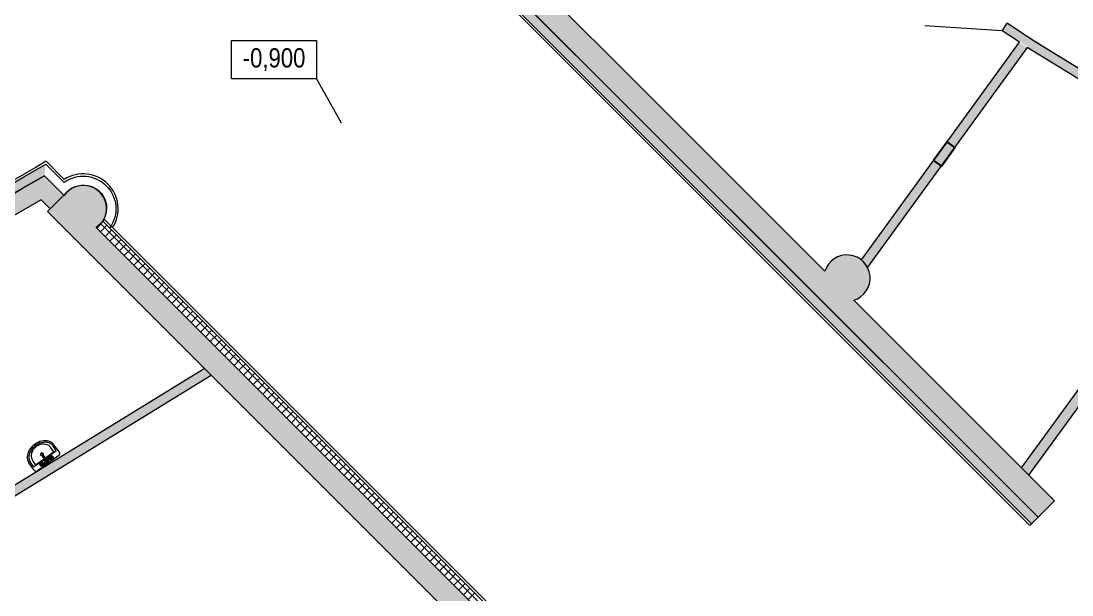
# Model space of a CAD drawing. Header units: millimetres. Extents: x 72919 to 485785, y -53256 to 338519.
# Drawn here: x 359332 to 372947, y 71936 to 79370 of the extents above; entities that cross this region are included whole.
import ezdxf

# ---------------------------------------------------------------- set-up
doc = ezdxf.new("R2010")
doc.units = ezdxf.units.MM
doc.linetypes.add('CONTI', pattern=[0])
for name, color, linetype, lineweight in [('door', 177, 'Continuous', 9), ('equipments', 137, 'CONTI', 20), ('h', 7, 'Continuous', 9), ('wall', 5, 'Continuous', 40)]:
    doc.layers.add(name, color=color, linetype=linetype, lineweight=lineweight)
doc.styles.add('Шрифт надписей', font='ARIALN.TTF')

# ---------------------------------------------------------------- blocks, each defined once
blk = doc.blocks.new('meb-sink400')
at = {"color": 0}
for p, q in [((-170, 0), (170, 0)), ((-200, -30), (-200, -150)), ((-180, -77), (-180, -150)), ((-170, -67), (-10, -67)), ((-144, -83), (-144, -150)), ((-134, -73), (-10, -73)), ((-82, -33), (-88, -33)), ((-82, -38), (-88, -38)), ((-75, -26), (-75, -20)), ((-75, -45), (-75, -50)), ((-70, -26), (-70, -20)), ((-70, -45), (-70, -50)), ((-63, -33), (-58, -33)), ((-63, -38), (-58, -38)), ((-10, -53), (-10, -125)), ((10, -125), (10, -53)), ((10, -67), (170, -67)), ((10, -73), (134, -73)), ((63, -33), (58, -33)), ((63, -38), (58, -38)), ((70, -26), (70, -20)), ((70, -45), (70, -50)), ((75, -26), (75, -20)), ((75, -45), (75, -50)), ((82, -33), (88, -33)), ((82, -38), (88, -38)), ((144, -83), (144, -150)), ((180, -77), (180, -150)), ((200, -30), (200, -150))]:
    blk.add_line(p, q, dxfattribs=at)
for centre, radius in [((-72, -35), 27.5), ((-92, -35), 5.59), ((-72, -35), 10), ((-72, -15), 5.59), ((-72, -55), 5.59), ((-52, -35), 5.59), ((0, -35), 10), ((72, -35), 27.5), ((52, -35), 5.59), ((72, -35), 10), ((72, -15), 5.59), ((72, -55), 5.59), ((92, -35), 5.59)]:
    blk.add_circle(centre, radius, dxfattribs=at)
for centre, radius, start, end in [((-170, -30), 30, 90, 180), ((-170, -77), 10, 90, 180), ((-134, -83), 10, 90, 180), ((-72, -35), 20, 105.2407, 164.2093), ((-72, -35), 20, 196.2342, 253.9047), ((-72, -35), 20, 16.4412, 74.0789), ((-72, -35), 20, 286.12, 344.0884), ((0, -35), 30, 289.6514, 250.3603), ((0, -35), 20, 300.3431, 239.7554), ((0, -139), 18.9, 122.0133, 57.9867), ((0, -125), 10, 180, 0), ((72, -35), 20, 106.12, 164.0884), ((72, -35), 20, 196.4413, 254.0789), ((72, -35), 20, 16.2342, 73.9047), ((72, -35), 20, 285.2407, 344.2093), ((134, -83), 10, 0, 90), ((170, -30), 30, 0, 90), ((170, -77), 10, 0, 90)]:
    blk.add_arc(centre, radius, start, end, dxfattribs=at)
for major_axis, ratio in [((-200, 0), 0.75), ((-144, 0), 0.803012)]:
    blk.add_ellipse((0, -150), major_axis=major_axis, ratio=ratio, start_param=0, end_param=3.141593, dxfattribs=at)
blk.add_open_spline([(-180, -150), (-180, -168), (-175, -187), (-153, -221), (-136, -237), (-95, -262), (-70, -271), (-17, -281), (11, -281), (64, -273), (90, -264), (132, -240), (149, -225), (173, -191), (179, -173), (180, -153), (180, -151), (180, -150)], degree=3, knots=[0, 0, 0, 0, 0.443801, 0.443801, 0.887603, 0.887603, 1.331404, 1.331404, 1.775206, 1.775206, 2.219007, 2.219007, 2.662809, 2.662809, 3.10661, 3.10661, 3.141593, 3.141593, 3.141593, 3.141593], dxfattribs=at)

msp = doc.modelspace()

# ---------------------------------------------------------------- hatches: boundary and pattern name
at = {"ltscale": 500, "true_color": 0x000000}
h = msp.add_hatch(color=18, dxfattribs=at)
h.dxf.hatch_style = 1
edge = h.paths.add_edge_path()
edge.add_line((364530.66286, 80919.73339), (372506.7725, 72943.62375))
edge.add_line((372506.7725, 72943.62375), (372718.90453, 73155.75578))
edge.add_line((372718.90453, 73155.75578), (370120.78366, 75753.87666))
edge.add_arc((370032.57042, 76040.61421), 300, 287.100227326, 522.899772674)
edge.add_line((369745.83287, 76128.82745), (363729.27914, 82145.38118))
edge.add_line((363729.27914, 82145.38118), (363517.1471, 81933.24914))
edge.add_line((363517.1471, 81933.24914), (364115.01502, 81335.38123))
edge.add_arc((364280.30403, 81085.02241), 300, 123.433130683, 326.566869317)
h = msp.add_hatch(color=18, dxfattribs=at)
h.dxf.hatch_style = 1
h.paths.add_polyline_path([(371153.24449, 77563.97549), (371254.26953, 77490.36203), (371430.94183, 77732.82212), (371329.91679, 77806.43558)])
h = msp.add_hatch(color=18, dxfattribs=at)
h.dxf.hatch_style = 1
edge = h.paths.add_edge_path()
edge.add_line((359634.41613, 77366.05408), (359634.41613, 77366.05407))
edge.add_line((359634.41613, 77366.05407), (359885.74388, 77114.72633))
edge.add_line((359885.74388, 77114.72633), (359708.96719, 76937.94963))
edge.add_line((359708.96719, 76937.94963), (359593.52091, 77053.39591))
edge.add_arc((305216.36622, 171064.94345), 108605, 294.5095071971, 300.0454882152, ccw=False)
edge.add_line((350270.52366, 72246.07419), (349947.07834, 72373.66006))
edge.add_arc((305216.36622, 171064.94345), 108355, 294.3818747011, 300.1469841327)
h = msp.add_hatch(color=18, dxfattribs=at)
h.dxf.hatch_style = 1
edge = h.paths.add_edge_path()
edge.add_line((360305.69984, 76694.77037), (376528.51519, 60471.95502))
edge.add_line((376528.51519, 60471.95502), (375421.37394, 59559.01294))
edge.add_arc((375121.37416, 59558.65153), 300, -299.100038895, 0.06902313, ccw=False)
edge.add_line((375267.27495, 59820.7831), (376082.87999, 60493.32616))
edge.add_line((376082.87999, 60493.32616), (365471.55657, 71104.64957))
edge.add_arc((365184.81902, 71192.86281), 300, 107.100227327, 342.899772673, ccw=False)
edge.add_line((365096.60578, 71479.60036), (359673.61185, 76902.59429))
edge.add_line((359673.61185, 76902.59429), (359928.27879, 77157.26123))
edge.add_arc((360140.41082, 76945.1292), 300, -56.566869317, 135, ccw=False)
h = msp.add_hatch(color=18, dxfattribs=at)
h.dxf.hatch_style = 1
edge = h.paths.add_edge_path()
edge.add_line((360305.69984, 76694.77037), (376528.51519, 60471.95502))
edge.add_line((376528.51519, 60471.95502), (375421.37394, 59559.01294))
edge.add_arc((375121.37416, 59558.65153), 300, -299.100038895, 0.06902313, ccw=False)
edge.add_line((375267.27495, 59820.7831), (376082.87999, 60493.32616))
edge.add_line((376082.87999, 60493.32616), (365471.55657, 71104.64957))
edge.add_arc((365184.81902, 71192.86281), 300, 107.100227327, 342.899772673, ccw=False)
edge.add_line((365096.60578, 71479.60036), (359673.61185, 76902.59429))
edge.add_line((359673.61185, 76902.59429), (359928.27879, 77157.26123))
edge.add_arc((360140.41082, 76945.1292), 300, -56.566869317, 135, ccw=False)
h = msp.add_hatch(color=18, dxfattribs=at)
h.dxf.hatch_style = 1
h.paths.add_polyline_path([(358134.23738, 72680.44752), (358006.10371, 72601.92387), (358068.46741, 72499.40183), (358198.94317, 72574.33369)])
h.paths.add_polyline_path([(361793.88483, 74782.32131), (361706.55162, 74869.65452), (358134.23738, 72680.44752), (358198.94317, 72574.33369)])
h = msp.add_hatch(color=18, dxfattribs=at)
h.dxf.hatch_style = 1
h.paths.add_polyline_path([(372630.11311, 73822.10318), (372530.96539, 73906.78332), (372293.61289, 73581.04743), (372386.66225, 73487.99807)])
at = {"layer": 'wall', "lineweight": 18, "ltscale": 0.007407, "true_color": 0x000000}
h = msp.add_hatch(color=18, dxfattribs=at)
h.dxf.hatch_style = 1
h.paths.add_polyline_path([(364525.16113, 80755.52949), (364525.31434, 80925.08191), (372506.7725, 72943.62375), (372421.91968, 72858.77093)])
h = msp.add_hatch(color=18, dxfattribs=at)
h.dxf.hatch_style = 1
h.paths.add_polyline_path([(374111.61619, 78097.26545), (372107.05846, 79343.96643), (372040.38026, 79244.19712), (374048.91635, 77994.94863)])
h = msp.add_hatch(color=18, dxfattribs=at)
h.dxf.hatch_style = 1
edge = h.paths.add_edge_path()
edge.add_line((372265.12576, 79093.99461), (372364.77405, 79026.99252))
edge.add_line((372364.77405, 79026.99252), (370297.6126, 76181.78871))
edge.add_arc((370027.62684, 76035.51853), 307.06233, 28.447504779, 51.676722109)
edge.add_line((370218.03552, 76276.41645), (372265.12576, 79093.99461))
h = msp.add_hatch(color=18, dxfattribs=at)
h.dxf.hatch_style = 1
edge = h.paths.add_edge_path()
edge.add_line((359653.94838, 77516.21352), (359634.41613, 77366.05408))
edge.add_arc((305216.36622, 171064.94345), 108355, 294.514145772, 300.1469841327, ccw=False)
edge.add_line((350174.79426, 72477.18674), (350017.5081, 72856.9113))
edge.add_line((350017.5081, 72856.9113), (350128.37374, 72902.83308))
edge.add_line((350128.37374, 72902.83308), (350238.06732, 72638.00784))
edge.add_arc((305216.36622, 171064.94345), 108235, 294.579944275, 300.1958462889)
h = msp.add_hatch(color=18, dxfattribs=at)
h.dxf.hatch_style = 1
h.paths.add_polyline_path([(359653.94999, 77516.22585), (359892.30819, 77277.86765), (359889.10183, 77111.36838), (359634.41613, 77366.05408), (359653.94999, 77516.22585)], flags=0)
h = msp.add_hatch(color=18, dxfattribs=at)
h.dxf.hatch_style = 1
h.paths.add_polyline_path([(359653.94999, 77516.22585), (359892.30819, 77277.86765), (359889.10183, 77111.36838), (359634.41613, 77366.05408), (359653.94999, 77516.22585)], flags=0)
h = msp.add_hatch(color=18, dxfattribs=at)
h.dxf.hatch_style = 1
h.paths.add_polyline_path([(359892.40337, 77282.80984, -0.8458276559), (360482.0167, 76693.1965), (360477.07451, 76693.10133), (360310.57524, 76689.89497, 1.1952085787), (359889.10183, 77111.36838), (359892.40337, 77282.80984)], flags=0)
h = msp.add_hatch(color=18, dxfattribs=at)
h.dxf.hatch_style = 1
h.paths.add_polyline_path([(359892.40337, 77282.80984, -0.8458276559), (360482.0167, 76693.1965), (360477.07451, 76693.10133), (360310.57524, 76689.89497, 1.1952085787), (359889.10183, 77111.36838), (359892.40337, 77282.80984)], flags=0)
h = msp.add_hatch(color=18, dxfattribs=at)
h.dxf.hatch_style = 1
h.paths.add_polyline_path([(375063.4275, 77373.7727), (375172.75721, 77322.51686), (372386.66225, 73487.99807), (372293.61289, 73581.04743)])

# ---------------------------------------------------------------- linework, layer by layer
at = {"color": 18, "ltscale": 500, "true_color": 0x000000}
for points in [[(415650.43379, 180914.99944, 0.4142135624), (336810.43379, 259754.99944), (221610.43379, 259754.99944, 0.4142135624), (142770.43379, 180914.99944), (142770.43379, 104414.99944, 0.4142135624), (221610.43379, 25574.99944), (336810.43379, 25574.99944, 0.4142135624), (415650.43379, 104414.99944)], [(414950.43379, 180914.99944, 0.4142135624), (336810.43379, 259054.99944), (221610.43379, 259054.99944, 0.4142135624), (143470.43379, 180914.99944), (143470.43379, 104414.99944, 0.4142135624), (221610.43379, 26274.99944), (336810.43379, 26274.99944, 0.4142135624), (414950.43379, 104414.99944)]]:
    msp.add_lwpolyline(points, format="xyb", close=True, dxfattribs=at)
msp.add_lwpolyline([(371153.24449, 77563.97549), (371254.26953, 77490.36203), (371430.94183, 77732.82212), (371329.91679, 77806.43558)], close=True, dxfattribs=at)
at = {"layer": 'door', "linetype": 'ByBlock', "ltscale": 100}
msp.add_line((372040.38026, 79244.19712), (371042.52786, 79309.69961), dxfattribs=at)
at = {"layer": 'h'}
msp.add_lwpolyline([(362060.17586, 79119.60872), (363160.17586, 79119.60872), (363160.17586, 78619.60872), (362060.17586, 78619.60872)], close=True, dxfattribs=at)
at = {"layer": 'h', "ltscale": 0.740741}
msp.add_lwpolyline([(363160.17586, 78619.60872), (363478.84273, 78050.3998)], dxfattribs=at)
at = {"layer": 'wall', "color": 18, "lineweight": 18, "ltscale": 0.007407, "true_color": 0x000000}
for p, q in [((372436.78045, 79123.60627), (372107.05866, 79343.96689)), ((370218.03552, 76276.41645), (372265.12576, 79093.99461)), ((359634.41613, 77366.05408), (359885.74388, 77114.72633)), ((359634.41613, 77366.05408), (359885.74388, 77114.72633)), ((359593.52091, 77053.39591), (359708.96719, 76937.94963)), ((359593.52091, 77053.39591), (359708.96719, 76937.94963)), ((377086.57272, 60022.99077), (360360.24648, 76749.31701)), ((377086.57272, 60022.99077), (360360.24648, 76749.31701)), ((358006.10371, 72601.92387), (361706.55162, 74869.65452)), ((358198.94317, 72574.33369), (361793.88483, 74782.32131))]:
    msp.add_line(p, q, dxfattribs=at)
msp.add_lwpolyline([(363517.1471, 81933.24914), (364115.01502, 81335.38123, 1.2253976213), (364530.66286, 80919.73339), (372506.7725, 72943.62375), (372718.90453, 73155.75578), (370120.78366, 75753.87666, 1.6609870017), (369745.83287, 76128.82745), (363729.27914, 82145.38118)], format="xyb", close=True, dxfattribs=at)
for points in [[(364525.31434, 80925.08191), (372506.7725, 72943.62375)], [(372421.91968, 72858.77093), (364525.16113, 80755.52949), (364525.15618, 80750.05256)], [(364525.12282, 80713.14139), (372400.70648, 72837.55773), (372506.7725, 72943.62375)], [(372265.12576, 79093.99461), (372040.38026, 79244.19712), (372107.09338, 79344.01883)], [(372435.52638, 79124.37476), (374111.61619, 78097.26545), (374048.91635, 77994.94863)], [(374048.91635, 77994.94863), (372364.77405, 79026.99252), (370297.6126, 76181.78871)], [(359653.94838, 77516.21352), (359653.94999, 77516.22585), (359892.30819, 77277.86765)], [(359653.94838, 77516.21352), (359653.94999, 77516.22585), (359892.30819, 77277.86765)], [(359893.10978, 77319.49246), (359658.83345, 77553.76879)], [(359893.10978, 77319.49246), (359658.83345, 77553.76879)], [(372293.61289, 73581.04743), (375058.89001, 77376.03588), (374910.08288, 77467.22502)], [(372386.66225, 73487.99807), (375240.98349, 77405.18816), (374972.78272, 77569.54184)], [(359889.10183, 77111.36838), (359634.41613, 77366.05408)], [(359889.10183, 77111.36838), (359634.41613, 77366.05408)], [(359892.30819, 77277.86765), (359892.40337, 77282.80984)], [(359892.30819, 77277.86765), (359892.40337, 77282.80984)], [(360411.76586, 76800.83639), (377156.00773, 60056.59452)], [(360411.76586, 76800.83639), (377156.00773, 60056.59452)], [(376950.50157, 60049.96864), (360305.69984, 76694.77037)], [(376950.50157, 60049.96864), (360305.69984, 76694.77037)], [(360390.55265, 76779.62319), (377114.91681, 60055.25903)], [(360390.55265, 76779.62319), (377114.91681, 60055.25903)], [(360669.17985, 76331.29036), (360754.03267, 76416.14317)], [(360669.17985, 76331.29036), (360754.03267, 76416.14317)], [(360916.66723, 76083.80298), (361001.52004, 76168.6558)], [(360916.66723, 76083.80298), (361001.52004, 76168.6558)], [(360978.53907, 76021.93114), (361063.39188, 76106.78395)], [(360978.53907, 76021.93114), (361063.39188, 76106.78395)], [(361597.2575, 75403.21271), (361682.11032, 75488.06552)], [(362277.84778, 74722.62243), (362362.70059, 74807.47524)], [(362834.69437, 74165.77584), (362919.54718, 74250.62865)], [(362896.56621, 74103.904), (362981.41903, 74188.75681)], [(363577.15649, 73423.31372), (363662.00931, 73508.16653)], [(364134.00308, 72866.46713), (364218.8559, 72951.31994)], [(364690.84967, 72309.62054), (364775.70249, 72394.47335)]]:
    msp.add_lwpolyline(points, dxfattribs=at)
for points in [[(350238.06732, 72638.00784, 0.0245089008), (359653.94838, 77516.21352)], [(359658.83345, 77553.76879, -0.0244904094), (350253.87703, 72678.23376, -0.0244904094)], [(359634.41613, 77366.05408, -0.0244507263), (350226.85744, 72500.94544)], [(359892.30819, 77277.86765), (359892.40337, 77282.80984, -0.8458276559), (360482.0167, 76693.1965), (360477.07451, 76693.10133)], [(359892.30819, 77277.86765), (359892.40337, 77282.80984, -0.8458276559), (360482.0167, 76693.1965), (360477.07451, 76693.10133)], [(360518.69933, 76693.90292, 0.8052382542), (359893.10978, 77319.49246)], [(360518.69933, 76693.90292, 0.8052382542), (359893.10978, 77319.49246)], [(359928.27879, 77157.26123, -1.1064003588), (360305.69984, 76694.77037), (376528.51519, 60471.95502), (375421.37394, 59559.01294, -3.6786487101), (375267.27495, 59820.7831), (376082.87999, 60493.32616), (365471.55657, 71104.64957, -1.6609870017), (365096.60578, 71479.60036), (359673.61185, 76902.59429), (359928.27879, 77157.26123)], [(359928.27879, 77157.26123, -1.1064003588), (360305.69984, 76694.77037), (376528.51519, 60471.95502), (375421.37394, 59559.01294, -3.6786487101), (375267.27495, 59820.7831), (376082.87999, 60493.32616), (365471.55657, 71104.64957, -1.6609870017), (365096.60578, 71479.60036), (359673.61185, 76902.59429), (359928.27879, 77157.26123)], [(360310.57524, 76689.89497, 1.1952085787), (359889.10183, 77111.36838)], [(360310.57524, 76689.89497, 1.1952085787), (359889.10183, 77111.36838)], [(359593.52091, 77053.39591, -0.0241599731), (350270.52366, 72246.07419), (350613.44854, 71418.17553)]]:
    msp.add_lwpolyline(points, format="xyb", dxfattribs=at)
at = {"layer": 'wall', "color": 18, "lineweight": 18, "ltscale": 0.007407, "true_color": 0x000000, "extrusion": (0.707107, -0.707107, 0)}
for points, elevation in [([(309005.99587, 0), (309155.99587, 0)], 200543.21145), ([(309005.99587, 0), (309155.99587, 0)], 200543.21145), ([(309005.99587, 0), (309125.99587, 0)], 200619.74981), ([(309005.99587, 0), (309125.99587, 0)], 200619.74981), ([(309005.99587, 0), (309125.99587, 0)], 200707.24981), ([(309005.99587, 0), (309125.99587, 0)], 200707.24981), ([(309005.99587, 0), (309125.99587, 0)], 200794.74981), ([(309005.99587, 0), (309125.99587, 0)], 200794.74981), ([(309005.99587, 0), (309125.99587, 0)], 200882.24981), ([(309005.99587, 0), (309125.99587, 0)], 200882.24981), ([(309005.99587, 0), (309125.99587, 0)], 200969.74981), ([(309005.99587, 0), (309125.99587, 0)], 200969.74981), ([(309005.99587, 0), (309125.99587, 0)], 201319.74981), ([(309005.99587, 0), (309125.99587, 0)], 201319.74981), ([(309005.99587, 0), (309125.99587, 0)], 201582.24981), ([(309005.99587, 0), (309125.99587, 0)], 201582.24981), ([(309005.99587, 0), (309125.99587, 0)], 201669.74981), ([(309005.99587, 0), (309125.99587, 0)], 201669.74981), ([(309005.99587, 0), (309125.99587, 0)], 201757.24981), ([(309005.99587, 0), (309125.99587, 0)], 201757.24981), ([(309005.99587, 0), (309125.99587, 0)], 201844.74981), ([(309005.99587, 0), (309125.99587, 0)], 201844.74981), ([(309005.99587, 0), (309125.99587, 0)], 201932.24981), ([(309005.99587, 0), (309125.99587, 0)], 201932.24981), ([(309005.99587, 0), (309125.99587, 0)], 202194.74981), ([(309005.99587, 0), (309125.99587, 0)], 202282.24981), ([(309005.99587, 0), (309125.99587, 0)], 202457.24981), ([(309005.99587, 0), (309125.99587, 0)], 202544.74981), ([(309005.99587, 0), (309125.99587, 0)], 202632.24981), ([(309005.99587, 0), (309125.99587, 0)], 202719.74981), ([(309005.99587, 0), (309125.99587, 0)], 202807.24981), ([(309005.99587, 0), (309125.99587, 0)], 203157.24981), ([(309005.99587, 0), (309125.99587, 0)], 203419.74981), ([(309005.99587, 0), (309125.99587, 0)], 203507.24981), ([(309005.99587, 0), (309125.99587, 0)], 203594.74981), ([(309005.99587, 0), (309125.99587, 0)], 203682.24981), ([(309005.99587, 0), (309125.99587, 0)], 203769.74981), ([(309005.99587, 0), (309125.99587, 0)], 204032.24981), ([(309005.99587, 0), (309125.99587, 0)], 204294.74981), ([(309005.99587, 0), (309125.99587, 0)], 204382.24981), ([(309005.99587, 0), (309125.99587, 0)], 204469.74981), ([(309005.99587, 0), (309125.99587, 0)], 204557.24981), ([(309005.99587, 0), (309125.99587, 0)], 204644.74981), ([(309005.99587, 0), (309125.99587, 0)], 204994.74981), ([(309005.99587, 0), (309125.99587, 0)], 205257.24981), ([(309005.99587, 0), (309125.99587, 0)], 205344.74981), ([(309005.99587, 0), (309125.99587, 0)], 205432.24981), ([(309005.99587, 0), (309125.99587, 0)], 205519.74981), ([(309005.99587, 0), (309125.99587, 0)], 205607.24981), ([(309005.99587, 0), (309125.99587, 0)], 205869.74981), ([(309005.99587, 0), (309125.99587, 0)], 206132.24981), ([(309005.99587, 0), (309125.99587, 0)], 206219.74981), ([(309005.99587, 0), (309125.99587, 0)], 206307.24981), ([(309005.99587, 0), (309125.99587, 0)], 206394.74981), ([(309005.99587, 0), (309125.99587, 0)], 206482.24981), ([(309005.99587, 0), (309125.99587, 0)], 206832.24981), ([(309005.99587, 0), (309125.99587, 0)], 207007.24981), ([(309005.99587, 0), (309125.99587, 0)], 207007.24981), ([(309005.99587, 0), (309125.99587, 0)], 207094.74981), ([(309005.99587, 0), (309125.99587, 0)], 207094.74981), ([(309005.99587, 0), (309125.99587, 0)], 207182.24981), ([(309005.99587, 0), (309125.99587, 0)], 207182.24981), ([(309005.99587, 0), (309125.99587, 0)], 207269.74981), ([(309005.99587, 0), (309125.99587, 0)], 207269.74981), ([(309005.99587, 0), (309125.99587, 0)], 207357.24981), ([(309005.99587, 0), (309125.99587, 0)], 207357.24981)]:
    msp.add_lwpolyline(points, dxfattribs=dict(at, elevation=elevation))
at = {"layer": 'wall', "color": 18, "lineweight": 18, "ltscale": 0.007407, "true_color": 0x000000, "extrusion": (-0.707107, 0.707107, 0)}
for elevation in [-201144.74981, -201144.74981, -201232.24981, -201232.24981, -202019.74981, -202019.74981, -202107.24981, -202107.24981, -202894.74981, -202982.24981, -203069.74981, -203244.74981, -203857.24981, -203944.74981, -204732.24981, -204819.74981, -204907.24981, -205082.24981, -205694.74981, -205782.24981, -206044.74981, -206569.74981, -206657.24981, -206919.74981]:
    msp.add_lwpolyline([(-309005.99587, 0), (-309125.99587, 0)], dxfattribs=dict(at, elevation=elevation))
at = {"layer": 'wall', "color": 18, "lineweight": 18, "ltscale": 0.007407, "true_color": 0x000000}
for centre, radius, start, end in [((305216.36622, 171064.94345), 108355, 294.5141457906, 300.1469841165), ((370032.57042, 76040.61421), 300, 287.100227327, 162.899772682)]:
    msp.add_arc(centre, radius, start, end, dxfattribs=at)

# ---------------------------------------------------------------- block references
at = {"layer": 'equipments', "rotation": 215.7070598758082}
msp.add_blockref('meb-sink400', (359684.02108, 73643.6809), dxfattribs=at)

# ---------------------------------------------------------------- texts
at = {"layer": 'h', "insert": (362610.17586, 78869.60872), "char_height": 250, "attachment_point": 5, "style": 'Шрифт надписей'}
msp.add_mtext_dynamic_manual_height_columns('-0,900', width=5.8397345, gutter_width=50, heights=[0], dxfattribs=at)

doc.saveas('drawing.dxf')
